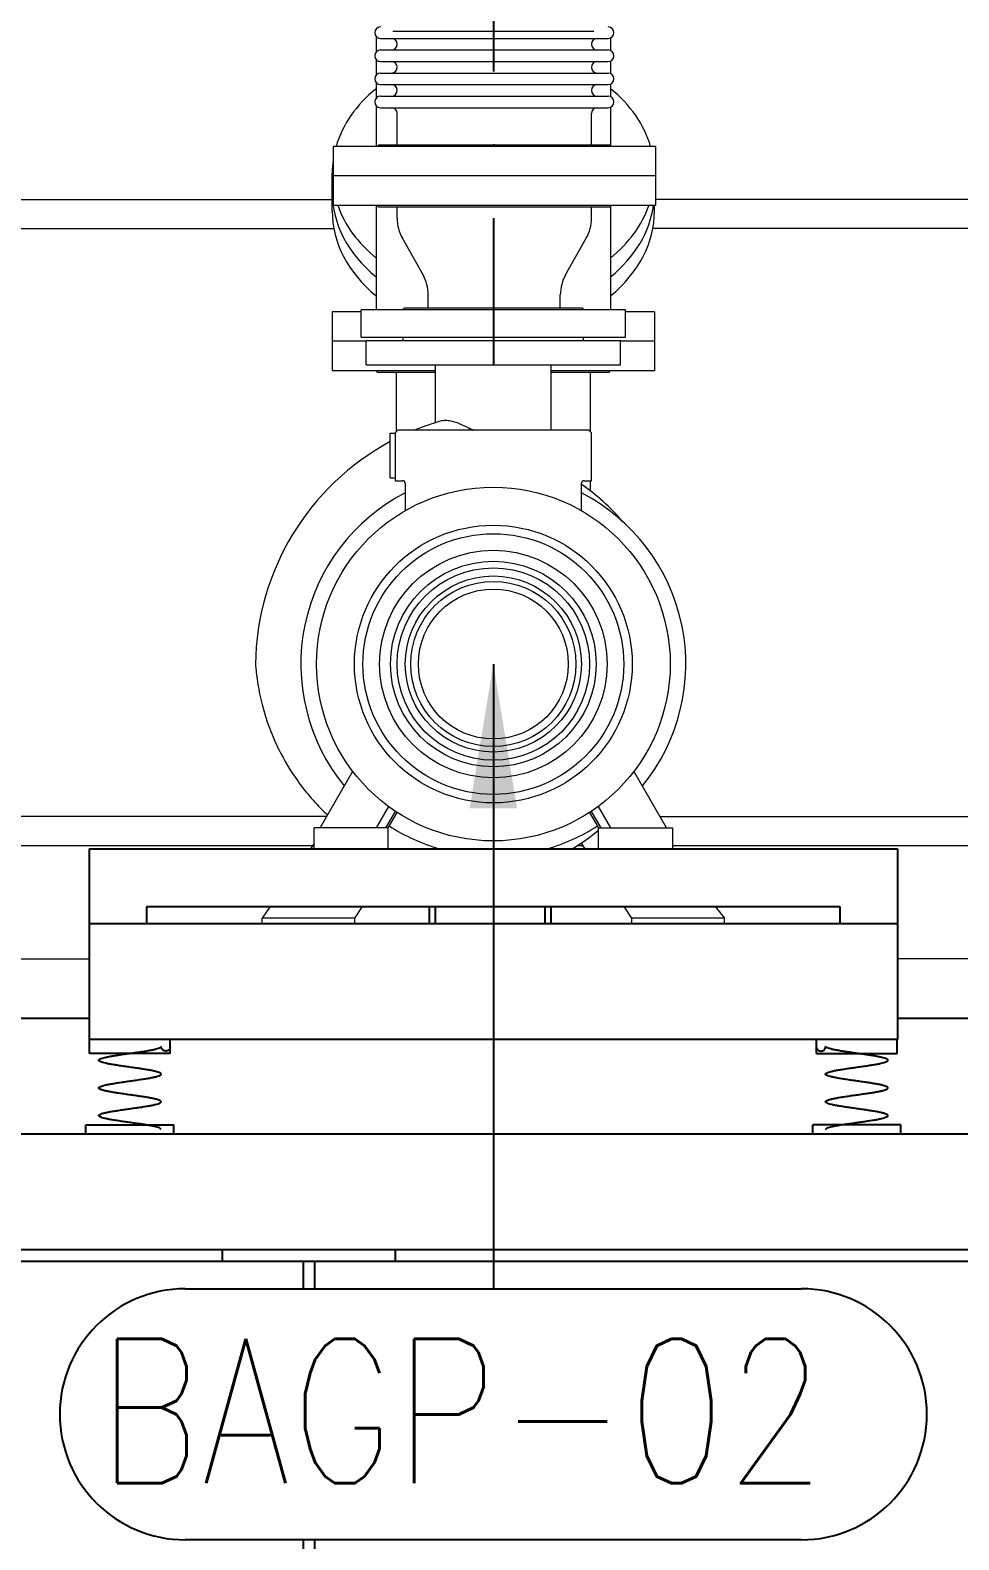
# Model space of a CAD drawing. Header units: millimetres. Extents: x -312439 to 477422, y -331570 to 212570.
# Drawn here: x 344210 to 345014, y 185863 to 187170 of the extents above; entities that cross this region are included whole.
import ezdxf

# ---------------------------------------------------------------- set-up
doc = ezdxf.new("R2010")
doc.units = ezdxf.units.MM
doc.linetypes.add('DASHDOT', pattern=[25.4, 12.7, -6.35, 0, -6.35])
doc.layers.add('ARCONDTEXTO', color=4, linetype='Continuous')
doc.layers.add('TEXTO FORMATO', color=4, linetype='Continuous')
doc.styles.add('ROMAND', font='ROMAND.SHX')
doc.styles.add('ROMANS', font='romans.shx', dxfattribs={"height": 187.5})
doc.dimstyles.new('1-50 (MILIMETRO)', dxfattribs={"dimscale": 0, "dimtxt": 125, "dimasz": 125, "dimexe": 100, "dimexo": 100, "dimgap": 50, "dimtad": 0, "dimdec": 0, "dimzin": 0, "dimdsep": 46, "dimtxsty": 'ROMAND', "dimcen": -390, "dimclrd": 1, "dimclre": 1, "dimclrt": 3, "dimadec": 0, "dimazin": 0, "dimtfac": 1, "dimtdec": 0, "dimtix": 1, "dimtmove": 2, "dimatfit": 2, "dimfxl": 1, "dimtvp": 1, "dimtolj": 1, "dimtzin": 0, "dimarcsym": 0})

msp = doc.modelspace()

# ---------------------------------------------------------------- linework, layer by layer
at = {"color": 6, "linetype": 'DASHDOT', "ltscale": 10}
msp.add_line((344611.068, 186879.897, 0), (344611.068, 188418.657, 0), dxfattribs=at)
at = {"color": 5, "linetype": 'Continuous', "lineweight": 0, "extrusion": (0, 1, 0)}
for p, q in [((344697.581, 187168.707, 0), (344523.705, 187168.707, 0)), ((344509.143, 187164.422, 0), (344509.143, 187150.818, 0)), ((344512.986, 187162.62, 0), (344710, 187162.62, 0)), ((344712.143, 187163.103, 0), (344712.143, 187152.137, 0)), ((344509.143, 187144.422, 0), (344509.143, 187130.818, 0)), ((344512.986, 187152.62, 0), (344710, 187152.62, 0)), ((344512.986, 187142.62, 0), (344710, 187142.62, 0)), ((344712.143, 187143.103, 0), (344712.143, 187132.137, 0)), ((344512.986, 187132.62, 0), (344710, 187132.62, 0)), ((344509.143, 187124.422, 0), (344509.143, 187110.818, 0)), ((344512.986, 187122.62, 0), (344710, 187122.62, 0)), ((344712.143, 187123.103, 0), (344712.143, 187112.137, 0)), ((344509.143, 187104.422, 0), (344509.143, 187068.997, 0)), ((344512.986, 187112.62, 0), (344710, 187112.62, 0)), ((344512.986, 187102.62, 0), (344710, 187102.62, 0)), ((344712.143, 187103.103, 0), (344712.143, 187069.847, 0)), ((344527.493, 187070.597, 0), (344527.493, 187097.62, 0)), ((344695.493, 187070.597, 0), (344695.493, 187097.62, 0)), ((344750.993, 187068.997, 0), (344471.993, 187068.997, 0)), ((344471.993, 187068.997, 0), (344471.993, 187018.197, 0)), ((344511.593, 187070.597, 0), (344509.993, 187068.997, 0)), ((344511.593, 187070.597, 0), (344711.393, 187070.597, 0)), ((344711.393, 187070.597, 0), (344712.993, 187068.997, 0)), ((344750.993, 187068.997, 0), (344750.993, 187018.197, 0)), ((344471.143, 187013.137, 0), (344471.143, 187045.791, 0)), ((344750.993, 187043.597, 0), (344471.993, 187043.597, 0)), ((344471.993, 187018.197, 0), (344750.993, 187018.197, 0)), ((344509.143, 187018.197, 0), (344509.143, 186927.697, 0)), ((344511.593, 187016.597, 0), (344509.993, 187018.197, 0)), ((344711.393, 187016.597, 0), (344511.593, 187016.597, 0)), ((344527.343, 187006.868, 0), (344527.343, 187016.597, 0)), ((344695.643, 187006.868, 0), (344695.643, 187016.597, 0)), ((344711.393, 187016.597, 0), (344712.993, 187018.197, 0)), ((344712.143, 187017.347, 0), (344712.143, 186927.697, 0)), ((344750.143, 187013.137, 0), (344750.143, 187018.197, 0)), ((344549.776, 186957.965, 0), (344531.91, 186989.529, 0)), ((344673.21, 186957.965, 0), (344691.076, 186989.529, 0)), ((344554.343, 186929.297, 0), (344554.343, 186940.626, 0)), ((344668.643, 186929.297, 0), (344668.643, 186940.626, 0))]:
    msp.add_line(p, q, dxfattribs=at)
at = {"color": 3, "linetype": 'Continuous', "lineweight": 0, "extrusion": (0, 1, 0)}
for p, q in [((343872.319, 187023.055, 0), (344471.143, 187023.055, 0)), ((345338.101, 187023.055, 0), (344750.993, 187023.055, 0)), ((344055.443, 186998.055, 0), (344472.539, 186998.055, 0)), ((345159.954, 186998.055, 0), (344748.747, 186998.055, 0)), ((344496.143, 186925.747, 0), (344471.143, 186925.747, 0)), ((344471.143, 186925.747, 0), (344471.143, 186874.947, 0)), ((344725.143, 186927.697, 0), (344496.143, 186927.697, 0)), ((344496.143, 186903.897, 0), (344496.143, 186927.697, 0)), ((344533.743, 186929.297, 0), (344532.143, 186927.697, 0)), ((344533.743, 186929.297, 0), (344687.543, 186929.297, 0)), ((344687.543, 186929.297, 0), (344689.143, 186927.697, 0)), ((344725.143, 186903.897, 0), (344725.143, 186927.697, 0)), ((344750.143, 186925.747, 0), (344725.143, 186925.747, 0)), ((344750.143, 186925.747, 0), (344750.143, 186874.947, 0)), ((344500.643, 186900.347, 0), (344471.143, 186900.347, 0)), ((344496.143, 186903.897, 0), (344725.143, 186903.897, 0)), ((344720.643, 186900.897, 0), (344500.643, 186900.897, 0)), ((344500.643, 186879.897, 0), (344500.643, 186900.897, 0)), ((344532.643, 186900.897, 0), (344532.643, 186903.897, 0)), ((344688.643, 186900.897, 0), (344688.643, 186903.897, 0)), ((344720.643, 186879.897, 0), (344720.643, 186900.897, 0)), ((344750.143, 186900.347, 0), (344720.643, 186900.347, 0)), ((344500.643, 186879.897, 0), (344720.643, 186879.897, 0)), ((344560.643, 186829.908, 0), (344560.643, 186879.897, 0)), ((344660.643, 186823.321, 0), (344660.643, 186879.897, 0)), ((344471.143, 186874.947, 0), (344560.643, 186874.947, 0)), ((344510.743, 186873.347, 0), (344509.143, 186874.947, 0)), ((344560.643, 186873.347, 0), (344510.743, 186873.347, 0)), ((344526.493, 186873.347, 0), (344526.493, 186821.838, 0)), ((344660.643, 186874.947, 0), (344750.143, 186874.947, 0)), ((344710.543, 186873.347, 0), (344660.643, 186873.347, 0)), ((344694.793, 186821.838, 0), (344694.793, 186873.347, 0)), ((344710.543, 186873.347, 0), (344712.143, 186874.947, 0)), ((344521.431, 186782.109, 0), (344521.431, 186820.897, 0)), ((344521.431, 186820.897, 0), (344525.794, 186820.897, 0)), ((344527.976, 186823.321, 0), (344525.794, 186821.14, 0)), ((344525.794, 186821.14, 0), (344525.794, 186779.685, 0)), ((344693.31, 186823.321, 0), (344527.976, 186823.321, 0)), ((344695.491, 186821.14, 0), (344693.31, 186823.321, 0)), ((344695.491, 186779.685, 0), (344695.491, 186821.14, 0)), ((344521.431, 186782.109, 0), (344525.794, 186782.109, 0)), ((344525.794, 186779.685, 0), (344532.097, 186779.685, 0)), ((344534.279, 186777.503, 0), (344534.279, 186753.652, 0)), ((344687.007, 186753.652, 0), (344687.007, 186777.503, 0)), ((344689.188, 186779.685, 0), (344695.491, 186779.685, 0)), ((344694.793, 186770.779, 0), (344694.793, 186779.685, 0)), ((344460.631, 186479.079, 0), (344488.879, 186528.006, 0)), ((344760.655, 186479.079, 0), (344732.407, 186528.006, 0)), ((344466.299, 186488.897, 0), (344055.443, 186488.897, 0)), ((344519.89, 186497.531, 0), (344509.237, 186479.079, 0)), ((344517.634, 186479.079, 0), (344525.872, 186493.346, 0)), ((344519.734, 186479.079, 0), (344527.394, 186492.347, 0)), ((344693.892, 186492.347, 0), (344701.552, 186479.079, 0)), ((344695.414, 186493.346, 0), (344703.651, 186479.079, 0)), ((344701.396, 186497.531, 0), (344712.049, 186479.079, 0)), ((344754.987, 186488.897, 0), (345159.954, 186488.897, 0)), ((344455.491, 186460.897, 0), (344455.491, 186479.079, 0)), ((344519.734, 186479.079, 0), (344455.491, 186479.079, 0)), ((344519.734, 186460.897, 0), (344519.734, 186479.079, 0)), ((344701.552, 186460.897, 0), (344701.552, 186479.079, 0)), ((344701.552, 186479.079, 0), (344765.794, 186479.079, 0)), ((344765.794, 186479.079, 0), (344765.794, 186460.897, 0)), ((343887.12, 186463.897, 0), (344454.314, 186463.897, 0)), ((344455.491, 186465.596, 0), (344452.234, 186460.897, 0)), ((344683.747, 186463.897, 0), (344688.138, 186463.897, 0)), ((344686.893, 186465.742, 0), (344687.704, 186466.502, 0)), ((344690.162, 186460.897, 0), (344686.893, 186465.742, 0)), ((344765.794, 186463.897, 0), (345321.272, 186463.897, 0)), ((344417.575, 186410.897, 0), (344410.643, 186400.897, 0)), ((344490.643, 186400.897, 0), (344497.387, 186410.897, 0)), ((344730.643, 186400.897, 0), (344723.896, 186410.897, 0)), ((344802.702, 186410.897, 0), (344810.643, 186400.897, 0)), ((344410.643, 186395.897, 0), (344410.643, 186400.897, 0)), ((344490.643, 186400.897, 0), (344410.643, 186400.897, 0)), ((344490.643, 186395.897, 0), (344490.643, 186400.897, 0)), ((344730.643, 186395.897, 0), (344730.643, 186400.897, 0)), ((344810.643, 186400.897, 0), (344730.643, 186400.897, 0)), ((344810.643, 186395.897, 0), (344810.643, 186400.897, 0)), ((344081.969, 186365.536, 0), (344260.643, 186365.536, 0)), ((345127.601, 186365.536, 0), (344960.643, 186365.536, 0))]:
    msp.add_line(p, q, dxfattribs=at)
at = {"extrusion": (0, 1, 0)}
for p, q in [((344260.643, 186460.897, 0), (344960.643, 186460.897, 0)), ((344260.643, 186460.897, 0), (344260.643, 186295.897, 0)), ((344960.643, 186460.897, 0), (344960.643, 186295.897, 0)), ((344310.643, 186395.897, 0), (344310.643, 186410.897, 0)), ((344310.643, 186410.897, 0), (344910.643, 186410.897, 0)), ((344910.643, 186410.897, 0), (344910.643, 186395.897, 0)), ((344960.643, 186395.897, 0), (344260.643, 186395.897, 0)), ((344260.643, 186313.897, 0), (344081.969, 186313.897, 0)), ((345127.601, 186313.897, 0), (344960.643, 186313.897, 0)), ((344960.643, 186295.897, 0), (344260.643, 186295.897, 0)), ((344260.984, 186283.647, 0), (344260.984, 186295.897, 0)), ((344330.984, 186283.647, 0), (344330.984, 186295.897, 0)), ((344890.301, 186283.647, 0), (344890.301, 186295.897, 0)), ((344960.301, 186283.647, 0), (344960.301, 186295.897, 0)), ((344330.984, 186283.647, 0), (344260.984, 186283.647, 0)), ((344890.301, 186283.647, 0), (344960.301, 186283.647, 0)), ((352378.512, 186213.897, 0), (341758.512, 186213.897, 0)), ((344257.984, 186221.897, 0), (344333.984, 186221.897, 0)), ((344257.984, 186213.897, 0), (344257.984, 186221.897, 0)), ((344333.984, 186213.897, 0), (344333.984, 186221.897, 0)), ((344887.301, 186213.897, 0), (344887.301, 186221.897, 0)), ((344963.301, 186221.897, 0), (344887.301, 186221.897, 0)), ((344963.301, 186213.897, 0), (344963.301, 186221.897, 0))]:
    msp.add_line(p, q, dxfattribs=at)
at = {"color": 1, "linetype": 'Continuous', "extrusion": (0, 1, 0)}
for p, q in [((344555.097, 186410.897, 0), (344555.097, 186395.897, 0)), ((344560.301, 186410.897, 0), (344560.301, 186395.897, 0)), ((344655.097, 186410.897, 0), (344655.097, 186395.897, 0)), ((344660.301, 186410.897, 0), (344660.301, 186395.897, 0)), ((341758.512, 186113.897, 0), (352378.512, 186113.897, 0)), ((344376.012, 186113.897, 0), (344376.012, 186103.897, 0)), ((344526.012, 186103.897, 0), (344526.012, 186113.897, 0)), ((344446.012, 186103.897, 0), (344446.012, 186079.953, 0)), ((344456.012, 186079.953, 0), (344456.012, 186103.897, 0)), ((344446.012, 185862.547, 0), (344446.012, 185823.897, 0)), ((344456.012, 185823.897, 0), (344456.012, 185862.547, 0))]:
    msp.add_line(p, q, dxfattribs=at)
at = {"color": 1, "linetype": 'Continuous', "extrusion": (-1.0019e-18, -8.79619e-33, -1)}
msp.add_line((352378.512, 186213.897, 0), (341758.512, 186213.897, 0), dxfattribs=at)
at = {"color": 1, "linetype": 'Continuous', "extrusion": (-1.30866e-18, -6.9466e-33, -1)}
msp.add_line((341758.512, 186103.897, 0), (352378.512, 186103.897, 0), dxfattribs=at)
at = {"color": 1, "elevation": 0}
for points in [[(344343.966, 186079.953), (344877.32, 186079.953)], [(344877.32, 185862.547), (344343.966, 185862.547)]]:
    msp.add_lwpolyline(points, dxfattribs=at)
at = {"color": 3, "linetype": 'Continuous', "lineweight": 0}
for radius in [153.152, 120.242, 112.848, 98.507, 89, 83.281, 76.238, 71.519, 64.902]:
    msp.add_circle((344610.643, 186620.897, 0), radius, dxfattribs=at)
at = {"color": 5, "linetype": 'Continuous', "lineweight": 0}
for centre, radius, start, end in [((344512.986, 187167.62, 0), 5, 90, 270), ((344710, 187167.62, 0), 5, 270, 90), ((344522.493, 187157.62, 0), 5, 270, 90), ((344700.493, 187157.62, 0), 5, 90, 270), ((344512.986, 187147.62, 0), 5, 90, 270), ((344522.493, 187137.62, 0), 5, 270, 90), ((344700.493, 187137.62, 0), 5, 90, 270), ((344710, 187147.62, 0), 5, 270, 90), ((344512.986, 187127.62, 0), 5, 90, 270), ((344710, 187127.62, 0), 5, 270, 90), ((344522.493, 187117.62, 0), 5, 270, 90), ((344700.493, 187117.62, 0), 5, 90, 270), ((344512.986, 187107.62, 0), 5, 90, 270), ((344522.493, 187097.62, 0), 5, 0, 90), ((344700.493, 187097.62, 0), 5, 90, 180), ((344710, 187107.62, 0), 5, 270, 90), ((344562.543, 187006.868, 0), 35.2, 180, 209.511499), ((344660.443, 187006.868, 0), 35.2, 330.488501, 0), ((344519.143, 186940.626, 0), 35.2, 0, 29.511499), ((344703.843, 186940.626, 0), 35.2, 150.488501, 180)]:
    msp.add_arc(centre, radius, start, end, dxfattribs=at)
at = {"color": 3, "linetype": 'Continuous', "lineweight": 0}
for centre, radius, start, end in [((344626.407, 186618.189, 0), 221.697, 105.637901, 112.289289), ((344626.407, 186618.189, 0), 221.697, 118.262652, 179.300197), ((344532.097, 186777.503, 0), 2.182, 0, 90), ((344689.188, 186777.503, 0), 2.182, 90, 180), ((344583.941, 186626.692, 0), 181.795, 40.471026, 55.463146), ((344610.643, 186620.897, 0), 166.667, 117.269846, 219.265913), ((344610.643, 186620.897, 0), 166.667, 320.734087, 62.730154), ((344610.643, 186620.897, 0), 166.667, 237.310526, 253.739795), ((344610.643, 186620.897, 0), 166.667, 286.260205, 302.689474), ((344587.927, 186613.739, 0), 177.86, 300.757307, 309.705728)]:
    msp.add_arc(centre, radius, start, end, dxfattribs=at)
at = {"color": 1}
for centre, start, end in [((344343.966, 185971.25, 0), 90, 270), ((344877.32, 185971.25, 0), 270, 90)]:
    msp.add_arc(centre, 108.703, start, end, dxfattribs=at)
at = {"color": 5, "linetype": 'Continuous', "lineweight": 0}
for centre, start_param, end_param in [((344610.643, 187045.791, 0), 5.52720378, 6.06428269), ((344610.643, 187045.791, 0), 3.36049527, 3.89757418), ((344610.643, 187045.791, 0), 6.17273724, 6.28318531), ((344610.643, 187045.791, 0), 0, 0.11044807), ((344610.643, 187029.464, 0), 0, 0.75598152), ((344610.643, 187013.137, 0), 0, 0.75598152), ((344610.643, 187045.791, 0), 0.26117467, 0.75598152), ((344610.643, 187029.464, 0), 2.38561113, 3.03596307), ((344610.643, 187045.791, 0), 2.38561113, 2.88041798), ((344610.643, 187013.137, 0), 2.38561113, 3.14159265)]:
    msp.add_ellipse(centre, major_axis=(-139.5, 0), ratio=0.76604444, start_param=start_param, end_param=end_param, dxfattribs=at)
at = {"color": 3, "linetype": 'Continuous', "lineweight": 0}
for points, knots in [([(344566.648, 186831.68, 0), (344567.729, 186831.983, 0), (344568.955, 186832.08, 0), (344571.786, 186831.918, 0), (344573.4, 186831.629, 0), (344577.135, 186830.651, 0), (344579.281, 186829.909, 0), (344585.256, 186827.501, 0), (344589.237, 186825.559, 0), (344593.326, 186823.357, 0), (344593.359, 186823.339, 0), (344593.391, 186823.321, 0)], [168.09949629, 168.09949629, 168.09949629, 168.09949629, 175.77078986, 175.77078986, 184.10088571, 184.10088571, 193.77178172, 193.77178172, 209.89180382, 209.89180382, 210.0221139, 210.0221139, 210.0221139, 210.0221139]), ([(344404.727, 186620.897, 0), (344404.727, 186620.897, 0), (344404.727, 186620.894, 0), (344404.73, 186620.862, 0), (344404.736, 186620.775, 0), (344404.759, 186620.465, 0), (344404.778, 186620.204, 0), (344404.842, 186619.366, 0), (344404.901, 186618.647, 0), (344405.226, 186614.909, 0), (344405.748, 186609.647, 0), (344408.432, 186593.228, 0), (344411.415, 186579.626, 0), (344419.581, 186558.297, 0), (344422.096, 186552.555, 0), (344429.594, 186537.429, 0), (344435.071, 186528.295, 0), (344448.601, 186509.368, 0), (344456.912, 186499.81, 0), (344466.405, 186490.798, 0), (344466.726, 186490.495, 0), (344467.048, 186490.193, 0)], [312.18243486, 312.18243486, 312.18243486, 312.18243486, 312.5061084, 312.5061084, 313.97692133, 313.97692133, 316.02215765, 316.02215765, 319.97242916, 319.97242916, 337.63409877, 337.63409877, 364.36126461, 364.36126461, 374.43354086, 374.43354086, 391.47319629, 391.47319629, 411.67027437, 411.67027437, 412.3749141, 412.3749141, 412.3749141, 412.3749141])]:
    msp.add_open_spline(points, degree=3, knots=knots, dxfattribs=at)
for points, knots in [([(344322.984, 186217.897, 0), (344322.984, 186218.109, 0), (344322.725, 186218.533, 0), (344321.619, 186219.17, 0), (344319.777, 186219.806, 0), (344317.294, 186220.442, 0), (344314.201, 186221.078, 0), (344310.618, 186221.714, 0), (344306.616, 186222.351, 0), (344302.327, 186222.987, 0), (344297.858, 186223.623, 0), (344293.337, 186224.259, 0), (344288.893, 186224.896, 0), (344284.639, 186225.532, 0), (344281.364, 186226.062, 0), (344278.952, 186226.486, 0), (344276.695, 186226.91, 0), (344274.214, 186227.44, 0), (344271.822, 186228.077, 0), (344270.112, 186228.713, 0), (344269.119, 186229.349, 0), (344268.869, 186229.985, 0), (344269.376, 186230.621, 0), (344270.619, 186231.258, 0), (344272.244, 186231.788, 0), (344273.866, 186232.212, 0), (344275.7, 186232.636, 0), (344278.344, 186233.166, 0), (344282.013, 186233.803, 0), (344286.069, 186234.439, 0), (344290.398, 186235.075, 0), (344294.138, 186235.605, 0), (344297.144, 186236.029, 0), (344299.389, 186236.347, 0), (344301.612, 186236.666, 0), (344303.796, 186236.984, 0), (344305.926, 186237.302, 0), (344308.672, 186237.726, 0), (344311.897, 186238.256, 0), (344315.323, 186238.892, 0), (344318.215, 186239.529, 0), (344320.486, 186240.165, 0), (344322.081, 186240.801, 0), (344322.945, 186241.437, 0), (344323.045, 186241.967, 0), (344322.75, 186242.392, 0), (344322.339, 186242.71, 0), (344321.746, 186243.028, 0), (344320.978, 186243.346, 0), (344320.035, 186243.664, 0), (344318.546, 186244.088, 0), (344316.746, 186244.512, 0), (344314.664, 186244.936, 0), (344312.402, 186245.361, 0), (344309.909, 186245.785, 0), (344307.232, 186246.209, 0), (344305.143, 186246.527, 0), (344302.991, 186246.845, 0), (344300.792, 186247.163, 0), (344298.559, 186247.481, 0), (344295.558, 186247.905, 0), (344292.551, 186248.33, 0), (344289.602, 186248.754, 0), (344286.716, 186249.178, 0), (344283.944, 186249.602, 0), (344281.35, 186250.026, 0), (344278.896, 186250.45, 0), (344276.667, 186250.874, 0), (344274.712, 186251.299, 0), (344272.962, 186251.723, 0), (344271.52, 186252.147, 0), (344270.42, 186252.571, 0), (344269.781, 186252.889, 0), (344269.321, 186253.207, 0), (344269.042, 186253.525, 0), (344268.949, 186253.844, 0), (344269.088, 186254.268, 0), (344269.719, 186254.798, 0), (344271.21, 186255.434, 0), (344273.391, 186256.07, 0), (344276.195, 186256.707, 0), (344279.552, 186257.343, 0), (344283.364, 186257.979, 0), (344287.527, 186258.615, 0), (344291.925, 186259.251, 0), (344295.684, 186259.782, 0), (344298.685, 186260.206, 0), (344301.66, 186260.63, 0), (344305.296, 186261.16, 0), (344309.394, 186261.796, 0), (344313.127, 186262.432, 0), (344316.379, 186263.069, 0), (344319.066, 186263.705, 0), (344321.112, 186264.341, 0), (344322.459, 186264.977, 0), (344323.073, 186265.614, 0), (344322.933, 186266.25, 0), (344322.045, 186266.886, 0), (344320.432, 186267.522, 0), (344318.141, 186268.158, 0), (344315.235, 186268.795, 0), (344311.794, 186269.431, 0), (344307.913, 186270.067, 0), (344303.702, 186270.703, 0), (344299.276, 186271.34, 0), (344294.758, 186271.976, 0), (344290.275, 186272.612, 0), (344285.95, 186273.248, 0), (344281.904, 186273.884, 0), (344278.249, 186274.521, 0), (344275.087, 186275.157, 0), (344272.506, 186275.793, 0), (344270.896, 186276.323, 0), (344269.963, 186276.747, 0), (344269.267, 186277.172, 0), (344268.95, 186277.596, 0), (344269.002, 186278.02, 0), (344269.302, 186278.444, 0), (344270.154, 186278.974, 0), (344271.88, 186279.61, 0), (344274.286, 186280.247, 0), (344277.286, 186280.883, 0), (344280.817, 186281.519, 0), (344284.097, 186282.049, 0), (344286.885, 186282.473, 0), (344289.756, 186282.898, 0), (344293.464, 186283.428, 0), (344297.985, 186284.064, 0), (344302.45, 186284.7, 0), (344306.733, 186285.336, 0), (344310.725, 186285.973, 0), (344314.295, 186286.609, 0), (344317.372, 186287.245, 0), (344319.837, 186287.881, 0), (344321.66, 186288.517, 0), (344322.736, 186289.148, 0), (344322.984, 186289.566, 0), (344322.984, 186289.772, 0)], [0, 0, 0, 0, 0.16685163, 0.33370325, 0.50055488, 0.66740651, 0.83425813, 1.00110976, 1.16796139, 1.33481301, 1.50166464, 1.66851626, 1.83536789, 2.00221952, 2.16907114, 2.25249696, 2.33592277, 2.5027744, 2.66962602, 2.83647765, 3.00332928, 3.1701809, 3.33703253, 3.50388416, 3.67073578, 3.7541616, 3.83758741, 4.00443904, 4.17129066, 4.33814229, 4.50499391, 4.67184554, 4.75527135, 4.83869717, 4.92212298, 5.00554879, 5.08897461, 5.17240042, 5.33925205, 5.50610367, 5.6729553, 5.83980693, 6.00665855, 6.17351018, 6.34036181, 6.42378762, 6.50721343, 6.59063925, 6.67406506, 6.75749087, 6.84091669, 7.00776831, 7.09119413, 7.17461994, 7.34147156, 7.42489738, 7.50832319, 7.591749, 7.67517482, 7.75860063, 7.84202644, 8.00887807, 8.09230388, 8.1757297, 8.34258132, 8.42600714, 8.50943295, 8.67628458, 8.75971039, 8.8431362, 9.00998783, 9.09341364, 9.17683946, 9.26026527, 9.34369108, 9.4271169, 9.51054271, 9.67739434, 9.84424596, 10.01109759, 10.17794921, 10.34480084, 10.51165247, 10.67850409, 10.84535572, 11.01220735, 11.09563316, 11.17905897, 11.3459106, 11.51276223, 11.67961385, 11.84646548, 12.01331711, 12.18016873, 12.34702036, 12.51387199, 12.68072361, 12.84757524, 13.01442687, 13.18127849, 13.34813012, 13.51498174, 13.68183337, 13.848685, 14.01553662, 14.18238825, 14.34923988, 14.5160915, 14.68294313, 14.84979476, 15.01664638, 15.18349801, 15.35034964, 15.43377545, 15.51720126, 15.68405289, 15.7674787, 15.85090452, 16.01775614, 16.18460777, 16.35145939, 16.51831102, 16.68516265, 16.85201427, 16.93544009, 17.0188659, 17.18571753, 17.35256915, 17.51942078, 17.68627241, 17.85312403, 18.01997566, 18.18682729, 18.35367891, 18.52053054, 18.68738217, 18.84955592, 18.84955592, 18.84955592, 18.84955592]), ([(344330.865, 186288.81, 0), (344330.799, 186288.548, 0), (344330.57, 186287.918, 0), (344329.961, 186287.031, 0), (344329.172, 186286.407, 0), (344328.451, 186286.063, 0), (344327.878, 186285.887, 0), (344327.285, 186285.798, 0), (344326.484, 186285.798, 0), (344325.501, 186286.021, 0), (344324.278, 186286.721, 0), (344323.449, 186287.752, 0), (344323.052, 186288.881, 0), (344322.984, 186289.475, 0), (344322.984, 186289.772, 0)], [3.38646129, 3.38646129, 3.38646129, 3.38646129, 3.5903916, 3.8895909, 4.1887902, 4.33838985, 4.48798951, 4.63758916, 4.78718881, 5.08638811, 5.38558741, 5.83438636, 6.05878583, 6.28318531, 6.28318531, 6.28318531, 6.28318531]), ([(344890.421, 186288.81, 0), (344890.487, 186288.548, 0), (344890.716, 186287.918, 0), (344891.325, 186287.031, 0), (344892.114, 186286.407, 0), (344892.835, 186286.063, 0), (344893.408, 186285.887, 0), (344894.001, 186285.798, 0), (344894.801, 186285.798, 0), (344895.784, 186286.021, 0), (344897.008, 186286.721, 0), (344897.837, 186287.752, 0), (344898.233, 186288.881, 0), (344898.302, 186289.475, 0), (344898.302, 186289.772, 0)], [3.38646129, 3.38646129, 3.38646129, 3.38646129, 3.5903916, 3.8895909, 4.1887902, 4.33838985, 4.48798951, 4.63758916, 4.78718881, 5.08638811, 5.38558741, 5.83438636, 6.05878583, 6.28318531, 6.28318531, 6.28318531, 6.28318531]), ([(344898.302, 186217.897, 0), (344898.302, 186218.109, 0), (344898.56, 186218.533, 0), (344899.667, 186219.17, 0), (344901.509, 186219.806, 0), (344903.992, 186220.442, 0), (344907.085, 186221.078, 0), (344910.668, 186221.714, 0), (344914.669, 186222.351, 0), (344918.958, 186222.987, 0), (344923.428, 186223.623, 0), (344927.949, 186224.259, 0), (344932.392, 186224.896, 0), (344936.646, 186225.532, 0), (344939.922, 186226.062, 0), (344942.334, 186226.486, 0), (344944.591, 186226.91, 0), (344947.072, 186227.44, 0), (344949.464, 186228.077, 0), (344951.174, 186228.713, 0), (344952.167, 186229.349, 0), (344952.417, 186229.985, 0), (344951.91, 186230.621, 0), (344950.666, 186231.258, 0), (344949.041, 186231.788, 0), (344947.42, 186232.212, 0), (344945.586, 186232.636, 0), (344942.942, 186233.166, 0), (344939.273, 186233.803, 0), (344935.217, 186234.439, 0), (344930.888, 186235.075, 0), (344927.148, 186235.605, 0), (344924.142, 186236.029, 0), (344921.896, 186236.347, 0), (344919.674, 186236.666, 0), (344917.49, 186236.984, 0), (344915.36, 186237.302, 0), (344912.614, 186237.726, 0), (344909.389, 186238.256, 0), (344905.963, 186238.892, 0), (344903.07, 186239.529, 0), (344900.8, 186240.165, 0), (344899.205, 186240.801, 0), (344898.34, 186241.437, 0), (344898.24, 186241.967, 0), (344898.536, 186242.392, 0), (344898.947, 186242.71, 0), (344899.54, 186243.028, 0), (344900.308, 186243.346, 0), (344901.251, 186243.664, 0), (344902.74, 186244.088, 0), (344904.54, 186244.512, 0), (344906.622, 186244.936, 0), (344908.884, 186245.361, 0), (344911.377, 186245.785, 0), (344914.054, 186246.209, 0), (344916.143, 186246.527, 0), (344918.295, 186246.845, 0), (344920.494, 186247.163, 0), (344922.727, 186247.481, 0), (344925.728, 186247.905, 0), (344928.735, 186248.33, 0), (344931.683, 186248.754, 0), (344934.57, 186249.178, 0), (344937.341, 186249.602, 0), (344939.936, 186250.026, 0), (344942.39, 186250.45, 0), (344944.619, 186250.874, 0), (344946.574, 186251.299, 0), (344948.324, 186251.723, 0), (344949.765, 186252.147, 0), (344950.865, 186252.571, 0), (344951.505, 186252.889, 0), (344951.965, 186253.207, 0), (344952.244, 186253.525, 0), (344952.337, 186253.844, 0), (344952.198, 186254.268, 0), (344951.566, 186254.798, 0), (344950.076, 186255.434, 0), (344947.895, 186256.07, 0), (344945.091, 186256.707, 0), (344941.733, 186257.343, 0), (344937.922, 186257.979, 0), (344933.758, 186258.615, 0), (344929.361, 186259.251, 0), (344925.602, 186259.782, 0), (344922.601, 186260.206, 0), (344919.626, 186260.63, 0), (344915.99, 186261.16, 0), (344911.892, 186261.796, 0), (344908.158, 186262.432, 0), (344904.907, 186263.069, 0), (344902.22, 186263.705, 0), (344900.174, 186264.341, 0), (344898.826, 186264.977, 0), (344898.213, 186265.614, 0), (344898.353, 186266.25, 0), (344899.241, 186266.886, 0), (344900.853, 186267.522, 0), (344903.144, 186268.158, 0), (344906.051, 186268.795, 0), (344909.492, 186269.431, 0), (344913.373, 186270.067, 0), (344917.584, 186270.703, 0), (344922.01, 186271.34, 0), (344926.528, 186271.976, 0), (344931.011, 186272.612, 0), (344935.336, 186273.248, 0), (344939.382, 186273.884, 0), (344943.037, 186274.521, 0), (344946.199, 186275.157, 0), (344948.78, 186275.793, 0), (344950.39, 186276.323, 0), (344951.322, 186276.747, 0), (344952.018, 186277.172, 0), (344952.336, 186277.596, 0), (344952.284, 186278.02, 0), (344951.984, 186278.444, 0), (344951.132, 186278.974, 0), (344949.406, 186279.61, 0), (344947, 186280.247, 0), (344944, 186280.883, 0), (344940.469, 186281.519, 0), (344937.189, 186282.049, 0), (344934.401, 186282.473, 0), (344931.529, 186282.898, 0), (344927.822, 186283.428, 0), (344923.301, 186284.064, 0), (344918.835, 186284.7, 0), (344914.553, 186285.336, 0), (344910.561, 186285.973, 0), (344906.991, 186286.609, 0), (344903.914, 186287.245, 0), (344901.449, 186287.881, 0), (344899.626, 186288.517, 0), (344898.55, 186289.148, 0), (344898.302, 186289.566, 0), (344898.302, 186289.772, 0)], [0, 0, 0, 0, 0.16685163, 0.33370325, 0.50055488, 0.66740651, 0.83425813, 1.00110976, 1.16796139, 1.33481301, 1.50166464, 1.66851626, 1.83536789, 2.00221952, 2.16907114, 2.25249696, 2.33592277, 2.5027744, 2.66962602, 2.83647765, 3.00332928, 3.1701809, 3.33703253, 3.50388416, 3.67073578, 3.7541616, 3.83758741, 4.00443904, 4.17129066, 4.33814229, 4.50499391, 4.67184554, 4.75527135, 4.83869717, 4.92212298, 5.00554879, 5.08897461, 5.17240042, 5.33925205, 5.50610367, 5.6729553, 5.83980693, 6.00665855, 6.17351018, 6.34036181, 6.42378762, 6.50721343, 6.59063925, 6.67406506, 6.75749087, 6.84091669, 7.00776831, 7.09119413, 7.17461994, 7.34147156, 7.42489738, 7.50832319, 7.591749, 7.67517482, 7.75860063, 7.84202644, 8.00887807, 8.09230388, 8.1757297, 8.34258132, 8.42600714, 8.50943295, 8.67628458, 8.75971039, 8.8431362, 9.00998783, 9.09341364, 9.17683946, 9.26026527, 9.34369108, 9.4271169, 9.51054271, 9.67739434, 9.84424596, 10.01109759, 10.17794921, 10.34480084, 10.51165247, 10.67850409, 10.84535572, 11.01220735, 11.09563316, 11.17905897, 11.3459106, 11.51276223, 11.67961385, 11.84646548, 12.01331711, 12.18016873, 12.34702036, 12.51387199, 12.68072361, 12.84757524, 13.01442687, 13.18127849, 13.34813012, 13.51498174, 13.68183337, 13.848685, 14.01553662, 14.18238825, 14.34923988, 14.5160915, 14.68294313, 14.84979476, 15.01664638, 15.18349801, 15.35034964, 15.43377545, 15.51720126, 15.68405289, 15.7674787, 15.85090452, 16.01775614, 16.18460777, 16.35145939, 16.51831102, 16.68516265, 16.85201427, 16.93544009, 17.0188659, 17.18571753, 17.35256915, 17.51942078, 17.68627241, 17.85312403, 18.01997566, 18.18682729, 18.35367891, 18.52053054, 18.68738217, 18.84955592, 18.84955592, 18.84955592, 18.84955592])]:
    msp.add_open_spline(points, degree=3, knots=knots)

# ---------------------------------------------------------------- texts
at = {"layer": 'ARCONDTEXTO', "color": 3, "linetype": 'Continuous', "lineweight": -3, "style": 'ROMANS', "width": 0.8}
msp.add_text('BAGP-02', height=125, dxfattribs=at).set_placement((344267.797, 185911.527, 0))

# ---------------------------------------------------------------- leaders
at = {"layer": 'TEXTO FORMATO'}
msp.add_leader([(344610.643, 186620.897, 0), (344610.643, 186313.311, 0), (344610.643, 186079.953, 0)], dimstyle='1-50 (MILIMETRO)', override={"dimscale": 1}, dxfattribs=at)

doc.saveas('drawing.dxf')
